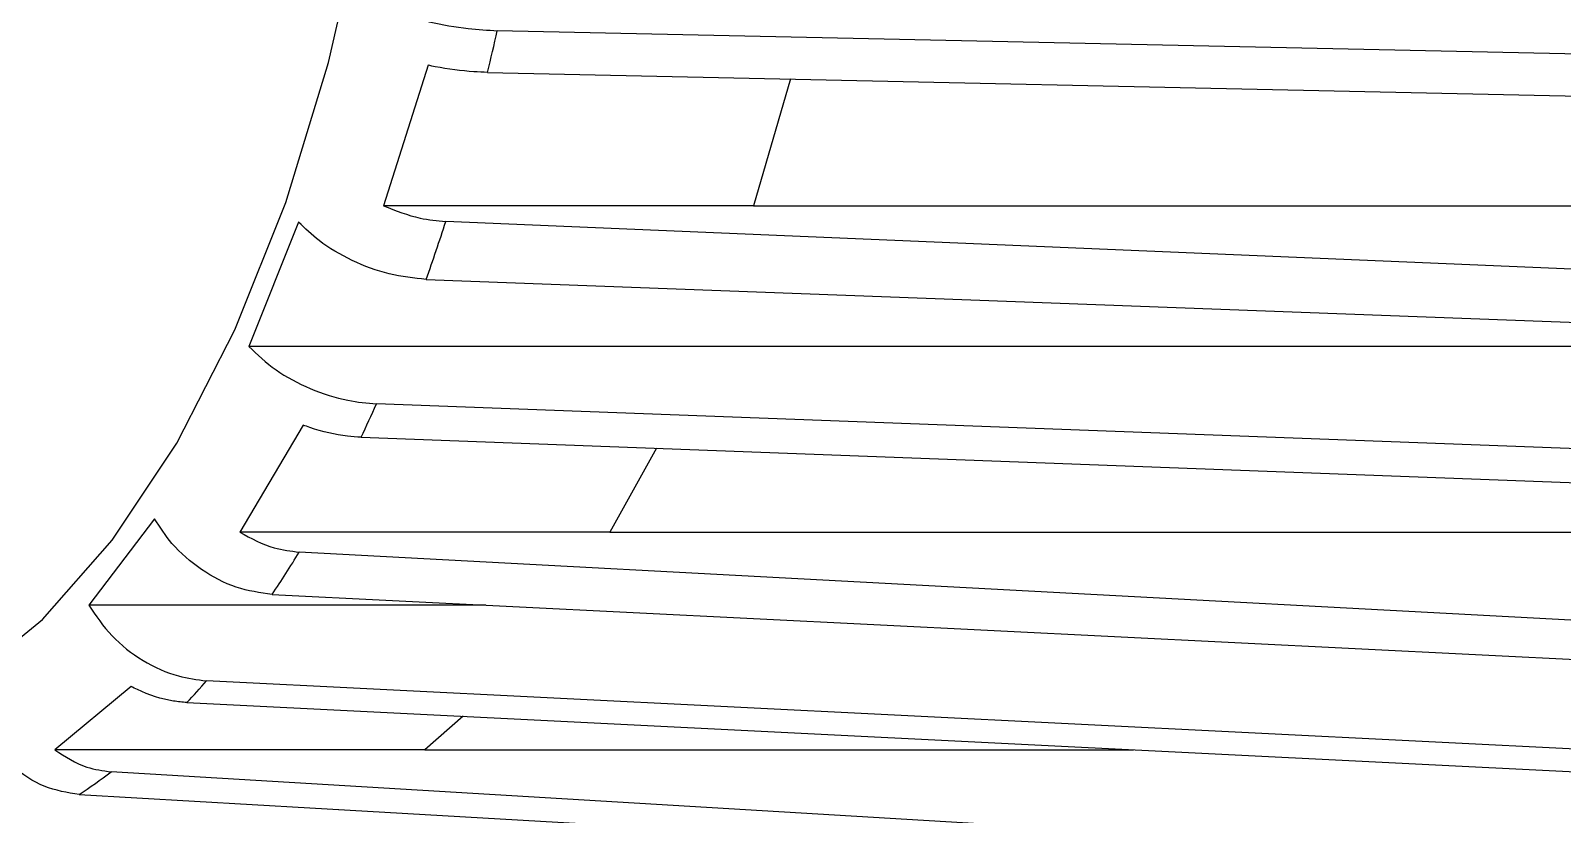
# Model space of a CAD drawing. Extents: x 75 to 2075, y 25 to 1460.
# Drawn here: x 641.56 to 674.13, y 886.1 to 902.76 of the extents above; entities that cross this region are included whole.
import ezdxf

# ---------------------------------------------------------------- set-up
doc = ezdxf.new("R2010")
doc.units = 0
doc.header["$LTSCALE"] = 5
doc.linetypes.add('SLD-KATı', pattern=[0])
doc.layers.get('0').update_dxf_attribs({"linetype": 'CONTINUOUS'})

msp = doc.modelspace()

# ---------------------------------------------------------------- linework, layer by layer
at = {"color": 7, "linetype": 'SLD-KATı'}
for p, q in [((686.351, 902.006), (651.484, 902.762)), ((650.013, 902.026), (649.066, 899.04)), ((651.277, 901.876), (686.146, 901.118)), ((657.716, 901.736), (656.931, 899.04)), ((656.931, 899.04), (649.066, 899.04)), ((656.931, 899.04), (678.889, 899.04)), ((647.259, 898.692), (646.202, 896.045)), ((685.05, 897.239), (650.388, 898.704)), ((649.973, 897.475), (684.685, 896.174)), ((681.271, 896.045), (646.202, 896.045)), ((683.627, 893.526), (648.916, 894.827)), ((647.355, 894.377), (646.009, 892.098)), ((648.588, 894.118), (683.301, 892.814)), ((654.867, 893.882), (653.874, 892.098)), ((644.198, 892.384), (642.801, 890.549)), ((653.874, 892.098), (646.009, 892.098)), ((653.874, 892.098), (675.832, 892.098)), ((681.686, 889.833), (647.274, 891.676)), ((646.697, 890.775), (681.181, 889.056)), ((651.24, 890.549), (642.801, 890.549)), ((643.697, 888.819), (642.076, 887.472)), ((679.784, 887.221), (645.301, 888.94)), ((644.884, 888.477), (679.368, 886.755)), ((650.757, 888.184), (649.942, 887.472)), ((649.942, 887.472), (642.076, 887.472)), ((649.942, 887.472), (665.008, 887.472)), ((677.392, 884.964), (643.274, 887.005)), ((642.593, 886.52), (676.796, 884.552))]:
    msp.add_line(p, q, dxfattribs=at)
at = {"color": 7, "linetype": 'SLD-KATı', "flags": 128}
msp.add_lwpolyline([(635.235, 887.686), (636.924, 887.67), (638.601, 888.096), (640.239, 888.958), (641.812, 890.243), (643.296, 891.931), (644.667, 893.994), (645.903, 896.4), (646.986, 899.112), (647.898, 902.086), (648.624, 905.275), (649.154, 908.63), (649.478, 912.097), (649.592, 915.622), (649.494, 919.149), (649.185, 922.622), (648.671, 925.987), (647.959, 929.191), (647.061, 932.183), (645.99, 934.915), (644.764, 937.346), (643.403, 939.436), (641.926, 941.152), (640.359, 942.468), (638.725, 943.363), (637.051, 943.822), (635.362, 943.839), (633.685, 943.413), (632.047, 942.55), (630.474, 941.265), (628.99, 939.578), (627.619, 937.514), (626.383, 935.108), (625.3, 932.397), (624.388, 929.423), (623.662, 926.233), (623.132, 922.878), (622.808, 919.411), (622.694, 915.886), (622.792, 912.36), (623.101, 908.886), (623.615, 905.521), (624.327, 902.317), (625.225, 899.326), (626.296, 896.593), (627.522, 894.163), (628.883, 892.073), (630.36, 890.356), (631.927, 889.04), (633.561, 888.145), (635.235, 887.686)], dxfattribs=at)
at = {"color": 7, "linetype": 'SLD-KATı'}
for centre, radius, start, end in [((602.099, 913.82), 50.607, 346.3479, 347.3787), ((611.229, 911.241), 41.117, 340.4386, 342.247), ((619.741, 907.875), 31.96, 334.5027, 335.9038), ((627.594, 903.633), 23.027, 326.0568, 328.7182), ((633.083, 899.517), 16.16, 316.9104, 319.1182), ((636.581, 895.699), 10.972, 303.2218, 307.5879)]:
    msp.add_arc(centre, radius, start, end, dxfattribs=at)
for points, knots in [([(648.625, 903.47), (648.826, 903.37), (649.229, 903.171), (650.03, 902.94), (650.814, 902.797), (651.28, 902.773), (651.484, 902.762)], [0, 0, 0, 0, 0.264602, 0.529298, 0.793681, 1, 1, 1, 1]), ([(651.277, 901.876), (651.18, 901.879), (650.828, 901.893), (650.388, 901.951), (650.064, 902.016), (650.013, 902.026)], [0, 0, 0, 0, 0.242342, 0.882096, 1, 1, 1, 1]), ([(649.066, 899.04), (649.325, 898.937), (649.77, 898.76), (650.206, 898.721), (650.388, 898.704)], [0, 0, 0, 0, 0.583349, 1, 1, 1, 1]), ([(649.973, 897.475), (649.712, 897.502), (649.191, 897.556), (648.386, 897.857), (647.713, 898.251), (647.398, 898.557), (647.259, 898.692)], [0, 0, 0, 0, 0.263758, 0.527595, 0.791621, 1, 1, 1, 1]), ([(646.202, 896.045), (646.383, 895.873), (646.745, 895.531), (647.498, 895.133), (648.253, 894.887), (648.714, 894.845), (648.916, 894.827)], [0, 0, 0, 0, 0.264591, 0.529284, 0.793666, 1, 1, 1, 1]), ([(648.588, 894.118), (648.492, 894.124), (648.142, 894.146), (647.714, 894.247), (647.404, 894.359), (647.355, 894.377)], [0, 0, 0, 0, 0.242341, 0.882094, 1, 1, 1, 1]), ([(646.697, 890.775), (646.442, 890.811), (645.93, 890.882), (645.178, 891.28), (644.573, 891.8), (644.313, 892.205), (644.198, 892.384)], [0, 0, 0, 0, 0.263759, 0.527585, 0.791609, 1, 1, 1, 1]), ([(646.009, 892.098), (646.251, 891.968), (646.666, 891.746), (647.095, 891.697), (647.274, 891.676)], [0, 0, 0, 0, 0.583357, 1, 1, 1, 1]), ([(642.801, 890.549), (642.952, 890.323), (643.254, 889.87), (643.937, 889.345), (644.648, 889.019), (645.102, 888.964), (645.301, 888.94)], [0, 0, 0, 0, 0.264581, 0.52928, 0.793666, 1, 1, 1, 1]), ([(644.884, 888.477), (644.789, 888.486), (644.443, 888.516), (644.033, 888.648), (643.743, 888.796), (643.697, 888.819)], [0, 0, 0, 0, 0.242345, 0.882109, 1, 1, 1, 1]), ([(642.593, 886.52), (642.342, 886.561), (641.842, 886.643), (641.155, 887.099), (640.635, 887.694), (640.44, 888.158), (640.354, 888.362)], [0, 0, 0, 0, 0.263756, 0.527584, 0.791623, 1, 1, 1, 1]), ([(642.076, 887.472), (642.298, 887.328), (642.677, 887.082), (643.098, 887.027), (643.274, 887.005)], [0, 0, 0, 0, 0.583365, 1, 1, 1, 1])]:
    msp.add_open_spline(points, degree=3, knots=knots, dxfattribs=at)

doc.saveas('drawing.dxf')
